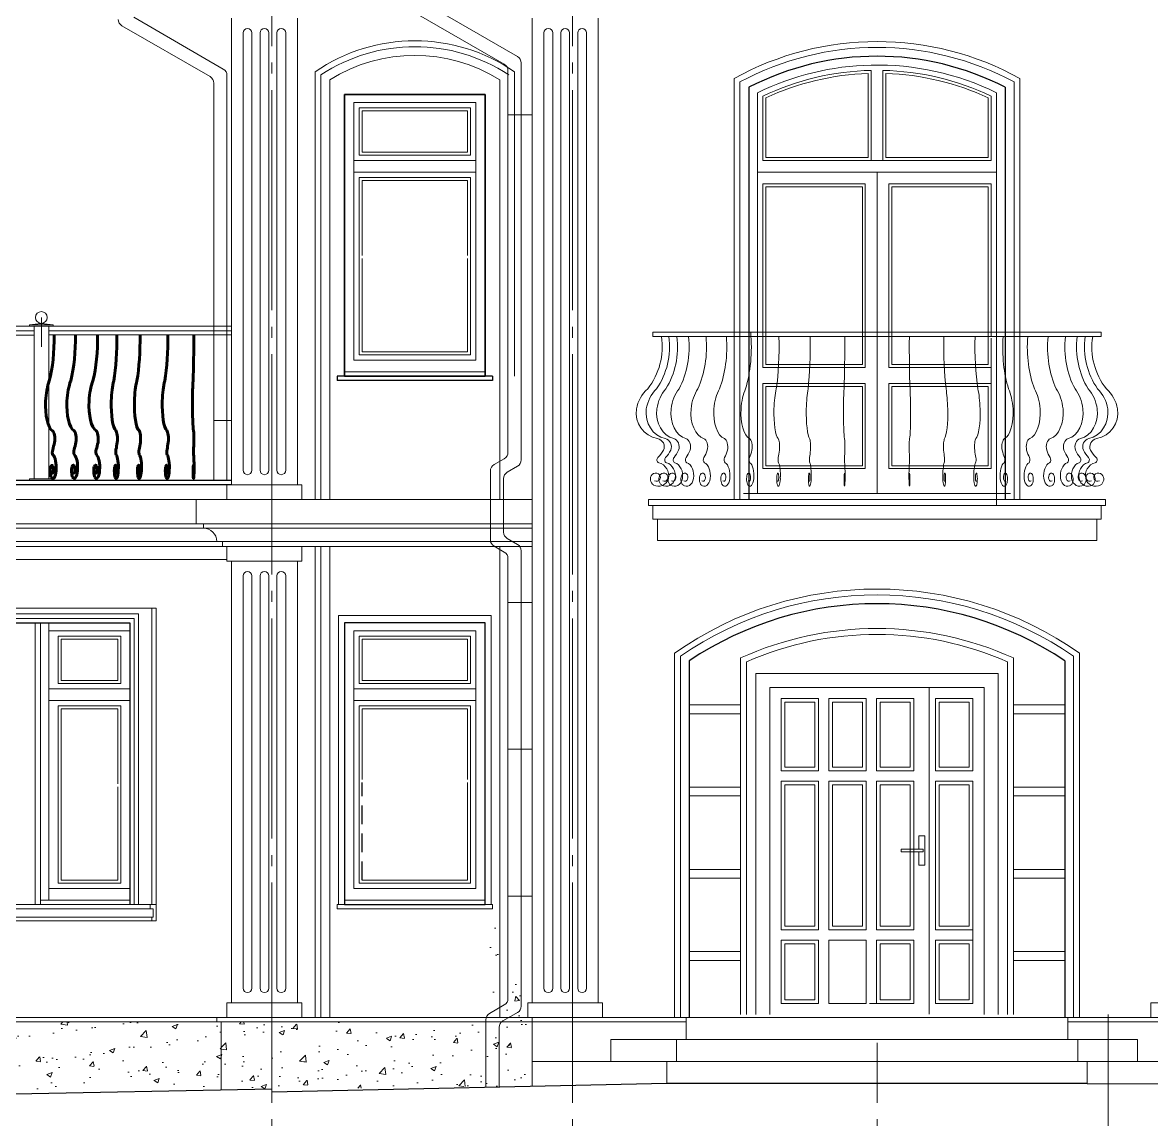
# Model space of a CAD drawing. Header units: millimetres. Extents: x -133165 to 20117, y 15722 to 63536.
# Drawn here: x -127241 to -119547, y 47571 to 55044 of the extents above; entities that cross this region are included whole.
import ezdxf

# ---------------------------------------------------------------- set-up
doc = ezdxf.new("R2010")
doc.units = ezdxf.units.MM
for name, pattern in [('GOST2.303 5', [24, 20, -1.5, 1, -1.5]), ('GOST2.303 6', [12, 8, -1.5, 1, -1.5]), ('HIDDEN', [9.525, 6.35, -3.175])]:
    doc.linetypes.add(name, pattern=pattern)
doc.layers.get('0').update_dxf_attribs({"lineweight": 15})
for name, color, linetype, lineweight in [('9', 7, 'Continuous', 30), ('axis', 7, 'GOST2.303 5', 9), ('doors', 32, 'Continuous', 15), ('friz', 173, 'Continuous', 15), ('wall', 5, 'Continuous', 60)]:
    doc.layers.add(name, color=color, linetype=linetype, lineweight=lineweight)
doc.layers.add('balustrade', color=60, linetype='Continuous')
pattern_1 = [(50, (0, 0), (364.36934, -31.8782), [38.1, -419.1]), (355, (0, 0), (-70.4857, 382.1133), [30.48, -335.28]), (100.451, (30.36, -2.66), (293.885, 350.2334), [32.38, -356.18]), (46.1842, (0, 101.6), (542.1581, -84.0847), [57.15, -628.65]), (96.6356, (45.2, 94.6), (474.8085, 494.8511), [48.57, -534.27]), (351.184, (0, 101.6), (474.8092, 494.8502), [45.72, -502.92]), (21, (50.8, 76.2), (303.22976, -204.53104), [38.1, -419.1]), (326, (50.8, 76.2), (123.6041, 368.3759), [30.48, -335.28]), (71.4514, (76.07, 59.16), (426.833, 163.8457), [32.38, -356.18]), (37.5, (0, 0), (6.17721, 169.11008), [0, -331.216, 0, -340.36, 0, -336.55]), (7.5, (0, 0), (133.63933, 200.36115), [0, -194.056, 0, -323.596, 0, -128.27]), (327.5, (-113.28, 0), (271.18119, -11.45749), [0, -127, 0, -396.24, 0, -525.78]), (317.5, (-164.08, 0), (296.25836, 50.853), [0, -165.1, 0, -263.144, 0, -373.38])]

# ---------------------------------------------------------------- blocks, each defined once
blk = doc.blocks.new('A$C5A567AD7')
at = {"layer": 'wall', "color": 251, "ltscale": 100, "const_width": 10}
blk.add_lwpolyline([(89.3, 0, -0.185604), (4.2, -271.8, 0.164154), (-62.6, -391.3, 0.401799), (62.1, -567.2, -0.487781), (98, -636.6, -0.054114), (64.8, -679.6, 0.566041), (70, -710.3, -0.405124), (126.7, -803.9, -0.498628), (38.7, -842.2, -0.46591), (30.4, -780.5, -0.316922), (68.1, -775.9, -0.956284), (45.2, -817.3)], format="xyb", dxfattribs=at)

msp = doc.modelspace()

# ---------------------------------------------------------------- hatches: boundary and pattern name
at = {"ltscale": 10}
h = msp.add_hatch(dxfattribs=at)
h.set_pattern_fill('AR-CONC', color=256, scale=2, style=0)
h.set_pattern_definition([(130, (-242834.72, 0.0006), (-364.36934, -31.8782), [38.1, -419.1]), (185, (-242834.72, 0.0006), (70.4857, 382.1133), [30.48, -335.28]), (79.549, (-242865.1, -2.66), (-293.885, 350.2334), [32.38, -356.18]), (133.8158, (-242834.72, 101.6), (-542.1581, -84.0847), [57.15, -628.65]), (83.3644, (-242879.9, 94.6), (-474.8085, 494.8511), [48.57, -534.27]), (188.816, (-242834.7, 101.6), (-474.8092, 494.8502), [45.72, -502.92]), (159, (-242885.52, 76.2), (-303.22976, -204.53104), [38.1, -419.1]), (214, (-242885.52, 76.2), (-123.6041, 368.3759), [30.48, -335.28]), (108.5486, (-242910.8, 59.16), (-426.833, 163.8457), [32.38, -356.18]), (142.5, (-242834.72, 0.0006), (-6.1772, 169.11008), [0, -331.216, 0, -340.36, 0, -336.55]), (172.5, (-242834.72, 0.0006), (-133.63932, 200.36115), [0, -194.056, 0, -323.596, 0, -128.27]), (212.5, (-242721.44, 0.0006), (-271.18119, -11.45749), [0, -127, 0, -396.24, 0, -525.78]), (222.5, (-242670.64, 0.0006), (-296.25836, 50.853), [0, -165.1, 0, -263.144, 0, -373.38])])
edge = h.paths.add_edge_path()
edge.add_line((-123767.4, 48234.8), (-124067.4, 48234.8))
edge.add_line((-124067.4, 48234.8), (-124067.4, 49164.8))
h = msp.add_hatch(dxfattribs=at)
h.set_pattern_fill('AR-CONC', color=256, scale=2, style=0)
h.set_pattern_definition(pattern_1)
h.paths.add_polyline_path([(-129767.4, 48234.8), (-125887.4, 48234.8), (-125887.4, 47770.5), (-129767.4, 47692.8)])
h = msp.add_hatch(dxfattribs=at)
h.set_pattern_fill('AR-CONC', color=256, scale=2, style=0)
h.set_pattern_definition(pattern_1)
h.paths.add_polyline_path([(-125887.4, 48234.8), (-123767.4, 48234.8), (-123766.9, 47800.9), (-125886.1, 47770.5)])

# ---------------------------------------------------------------- linework, layer by layer
for p, q in [((-123867.4, 54812.1), (-124478, 55164.7)), ((-123957.4, 54760.1), (-124558, 55106.9)), ((-125962.4, 54675.5), (-126563, 55022.3)), ((-125962.4, 54675.5), (-126563, 55022.3)), ((-125872.4, 54727.5), (-126483, 55080)), ((-125872.4, 54727.5), (-126483, 55080)), ((-125817.4, 55074.3), (-125817.4, 51894.8)), ((-125367.4, 55074.3), (-125367.4, 51894.8)), ((-123767.4, 55074.3), (-123767.4, 48364.8)), ((-123317.4, 55074.3), (-123317.4, 48364.8)), ((-125737.4, 54974.3), (-125737.4, 51993.8)), ((-125677.4, 54974.3), (-125677.4, 51993.8)), ((-125622.4, 54974.3), (-125622.4, 51993.8)), ((-125562.4, 54974.3), (-125562.4, 51993.8)), ((-125507.4, 54974.3), (-125507.4, 51993.8)), ((-125447.4, 54974.3), (-125447.4, 51993.8)), ((-123687.4, 54974.3), (-123687.4, 48464.8)), ((-123627.4, 54974.3), (-123627.4, 48464.8)), ((-123572.4, 54974.3), (-123572.4, 48464.8)), ((-123512.4, 54974.3), (-123512.4, 48464.8)), ((-123457.4, 54974.3), (-123457.4, 48464.8)), ((-123397.4, 54974.3), (-123397.4, 48464.8)), ((-123932.4, 52116.1), (-123932.4, 54716.8)), ((-123842.4, 52064.2), (-123842.4, 54768.8)), ((-125937.4, 51924.5), (-125937.4, 54632.2)), ((-125847.4, 51924.5), (-125847.4, 54684.2)), ((-123932.4, 54416.5), (-123767.4, 54416.5)), ((-127112.4, 52834.8), (-127112.4, 53034.8)), ((-121417.4, 52534.8), (-121417.4, 53034.8)), ((-125817.4, 52974.8), (-129452.4, 52974.8)), ((-127162.4, 52944.8), (-128304.4, 52944.8)), ((-127115.4, 52994.8), (-127192.4, 52984.8)), ((-127032.4, 52984.8), (-127192.4, 52984.8)), ((-127192.4, 52974.8), (-127192.4, 52984.8)), ((-127032.4, 52974.8), (-127192.4, 52974.8)), ((-127162.4, 52974.8), (-127162.4, 51934.5)), ((-127032.4, 52984.8), (-127112.4, 52994.8)), ((-127062.4, 52974.8), (-127062.4, 51934.5)), ((-125817.4, 52974.8), (-127062.4, 52974.8)), ((-125817.4, 52944.8), (-127062.4, 52944.8)), ((-127032.4, 52974.8), (-127032.4, 52984.8)), ((-122944.5, 52934.4), (-119890.4, 52934.4)), ((-122944.5, 52934.4), (-122944.5, 52904.4)), ((-122944.5, 52934.4), (-122944.5, 52934.4)), ((-119890.4, 52934.4), (-119890.4, 52904.4)), ((-119890.4, 52934.4), (-119890.4, 52934.4)), ((-127162.4, 52914.8), (-128304.4, 52914.8)), ((-125817.4, 52916.2), (-127062.4, 52916.2)), ((-122944.5, 52904.4), (-119890.4, 52904.4)), ((-122944.5, 52904.4), (-119890.4, 52904.4)), ((-125937.4, 52331.8), (-125817.4, 52331.8)), ((-123957.4, 52072.8), (-124027.4, 52032.4)), ((-123867.4, 52020.9), (-123937.4, 51980.4)), ((-124052.4, 51989.1), (-124052.4, 51520.4)), ((-123962.4, 51937.1), (-123962.4, 51572.4)), ((-125847.4, 51894.8), (-125847.4, 51794.8)), ((-125847.4, 51894.8), (-125337.4, 51894.8)), ((-125337.4, 51894.8), (-125337.4, 51794.8)), ((-126057.4, 51794.8), (-129937.4, 51794.8)), ((-123767.4, 51794.8), (-126057.4, 51794.8)), ((-126057.4, 51794.8), (-126057.4, 51628.8)), ((-119860.3, 51794.5), (-122974.4, 51794.5)), ((-122974.4, 51754.8), (-122974.4, 51794.5)), ((-119860.3, 51794.5), (-119860.3, 51754.8)), ((-119860.3, 51754.8), (-122974.4, 51754.8)), ((-119860.3, 51754.8), (-122944.4, 51754.8)), ((-122944.4, 51661.8), (-122944.4, 51754.8)), ((-119890.3, 51754.8), (-119890.3, 51661.8)), ((-125987.4, 51628.8), (-129887.4, 51628.8)), ((-126057.4, 51628.8), (-126007.4, 51628.8)), ((-126007.4, 51628.8), (-126007.4, 51598.8)), ((-123767.4, 51628.8), (-125987.4, 51628.8)), ((-119890.3, 51661.8), (-122944.4, 51661.8)), ((-122914.4, 51661.8), (-122914.4, 51514.8)), ((-119920.3, 51661.8), (-119920.3, 51514.8)), ((-123767.4, 51598.8), (-129887.4, 51598.8)), ((-126007.4, 51598.8), (-126007.4, 51598.8)), ((-123767.4, 51508.8), (-129797.5, 51508.8)), ((-125877.4, 51474.8), (-129757.4, 51474.8)), ((-125917.4, 51508.8), (-125877.4, 51508.8)), ((-125877.4, 51508.8), (-125877.4, 51474.8)), ((-123767.4, 51474.8), (-125877.4, 51474.8)), ((-125857.4, 51474.8), (-125837.4, 51474.8)), ((-123957.4, 51436.7), (-124027.4, 51477.1)), ((-123867.4, 51488.7), (-123937.4, 51529.1)), ((-119920.3, 51514.8), (-122914.4, 51514.8)), ((-119920.3, 51514.8), (-122914.4, 51514.8)), ((-123932.4, 51393.4), (-123932.4, 48394.7)), ((-123842.4, 51445.4), (-123842.4, 48342.7)), ((-125847.4, 51384.8), (-129028.7, 51384.8)), ((-125817.4, 51374.8), (-125817.4, 48364.8)), ((-125367.4, 51374.8), (-125367.4, 48364.8)), ((-125737.4, 51274.8), (-125737.4, 48464.8)), ((-125677.4, 51274.8), (-125677.4, 48464.8)), ((-125622.4, 51274.8), (-125622.4, 48464.8)), ((-125562.4, 51274.8), (-125562.4, 48464.8)), ((-125507.4, 51274.8), (-125507.4, 48464.8)), ((-125447.4, 51274.8), (-125447.4, 48464.8)), ((-123932.4, 51093.1), (-123767.4, 51093.1)), ((-127155.4, 50954.8), (-127155.4, 49034.8)), ((-127118.7, 50954.8), (-127118.7, 49034.8)), ((-121062.1, 48287.2), (-121062.1, 50514.8)), ((-122697.4, 50394.8), (-122347.4, 50394.8)), ((-121816.4, 50437.8), (-121816.4, 49945.8)), ((-121746.4, 50437.8), (-121746.4, 49945.8)), ((-121492.4, 50437.8), (-121492.4, 49945.8)), ((-121421.1, 50437.8), (-121421.1, 49945.8)), ((-121167.1, 50437.8), (-121167.1, 49945.8)), ((-121018.4, 50437.8), (-121018.4, 49945.8)), ((-120487.4, 50394.8), (-120137.4, 50394.8)), ((-122697.4, 50334.8), (-122347.4, 50334.8)), ((-120487.4, 50334.8), (-120137.4, 50334.8)), ((-123932.4, 50093.1), (-123767.4, 50093.1)), ((-122070.4, 49945.8), (-121816.4, 49945.8)), ((-121746.4, 49945.8), (-121492.4, 49945.8)), ((-121421.1, 49945.8), (-121167.1, 49945.8)), ((-121018.4, 49945.8), (-120764.4, 49945.8)), ((-122070.4, 49875.8), (-121816.4, 49875.8)), ((-121816.4, 49875.8), (-121816.4, 49403.8)), ((-121746.4, 49875.8), (-121492.4, 49875.8)), ((-121746.4, 49875.8), (-121746.4, 49403.8)), ((-121492.4, 49875.8), (-121492.4, 49403.8)), ((-121018.4, 49875.8), (-120764.4, 49875.8)), ((-121018.4, 49875.8), (-121018.4, 49403.8)), ((-122697.4, 49834.8), (-122347.4, 49834.8)), ((-122697.4, 49774.8), (-122347.4, 49774.8)), ((-120487.4, 49834.8), (-120137.4, 49834.8)), ((-120487.4, 49774.8), (-120137.4, 49774.8)), ((-121816.4, 49333.8), (-121816.4, 48861.8)), ((-121746.4, 49333.8), (-121746.4, 48861.8)), ((-121492.4, 49333.8), (-121492.4, 48861.8)), ((-121421.1, 49333.8), (-121421.1, 48861.8)), ((-121167.1, 49333.8), (-121167.1, 48861.8)), ((-121018.4, 49333.8), (-121018.4, 48861.8)), ((-122697.4, 49274.8), (-122347.4, 49274.8)), ((-120487.4, 49274.8), (-120137.4, 49274.8)), ((-122697.4, 49214.8), (-122347.4, 49214.8)), ((-120487.4, 49214.8), (-120137.4, 49214.8)), ((-123932.4, 49093.1), (-123767.4, 49093.1)), ((-129081.4, 49034.8), (-126330.4, 49034.8)), ((-129081.4, 49034.8), (-126330.4, 49034.8)), ((-126370.4, 49034.8), (-126370.4, 49004.8)), ((-126330.4, 49034.8), (-126330.4, 48924.8)), ((-124037.4, 49034.8), (-125097.2, 49034.8)), ((-125097.2, 49034.8), (-125097.2, 49004.9)), ((-129081.4, 49004.8), (-126350.4, 49004.8)), ((-129071.4, 48949.8), (-126350.4, 48949.8)), ((-126360.4, 48949.8), (-126360.4, 48924.8)), ((-126350.4, 49004.8), (-126350.4, 48949.8)), ((-124037.4, 49004.9), (-125097.2, 49004.9)), ((-124097.4, 49004.9), (-125087.4, 49004.9)), ((-129071.4, 48924.8), (-126330.4, 48924.8)), ((-122070.4, 48861.8), (-121816.4, 48861.8)), ((-121746.4, 48861.8), (-121492.4, 48861.8)), ((-121421.1, 48861.8), (-121167.1, 48861.8)), ((-121018.4, 48861.8), (-120764.4, 48861.8)), ((-122070.4, 48791.8), (-121816.4, 48791.8)), ((-121816.4, 48791.8), (-121816.4, 48359.8)), ((-121746.4, 48791.8), (-121492.4, 48791.8)), ((-121746.4, 48791.8), (-121746.4, 48359.8)), ((-121492.4, 48791.8), (-121492.4, 48359.8)), ((-121421.1, 48791.8), (-121421.1, 48359.8)), ((-121421.1, 48791.8), (-121167.1, 48791.8)), ((-121167.1, 48791.8), (-121167.1, 48359.8)), ((-121018.4, 48791.8), (-120764.4, 48791.8)), ((-121018.4, 48791.8), (-121018.4, 48359.8)), ((-122697.4, 48714.8), (-122347.4, 48714.8)), ((-120487.4, 48714.8), (-120137.4, 48714.8)), ((-122697.4, 48654.8), (-122347.4, 48654.8)), ((-120487.4, 48654.8), (-120137.4, 48654.8)), ((-123957.4, 48351.8), (-124057.4, 48293.8)), ((-123797.4, 48364.8), (-123797.4, 48264.8)), ((-123287.4, 48364.8), (-123287.4, 48264.8)), ((-122717.4, 48264.8), (-132827.4, 48264.8)), ((-125917.4, 48234.8), (-125917.4, 48264.8)), ((-124082.4, 48250.5), (-124082.4, 47788.5)), ((-123863.6, 48301.8), (-123967.4, 48241.9)), ((-123287.4, 48264.8), (-123797.4, 48264.8)), ((-123767.4, 48264.8), (-123767.4, 47795.2)), ((-120117.4, 48264.8), (-122717.4, 48264.8)), ((-122717.4, 48114.8), (-122717.4, 48264.8)), ((-120117.4, 48114.8), (-120117.4, 48264.8)), ((-120117.4, 48264.8), (-116917.4, 48264.8)), ((-122717.4, 48234.8), (-129797.4, 48234.8)), ((-125887.4, 48234.8), (-125887.4, 47770.5)), ((-123992.4, 48198.6), (-123992.4, 47790.4)), ((-120117.4, 48234.8), (-116917.4, 48234.8)), ((-119642.4, 48114.8), (-123232.4, 48114.8)), ((-119642.4, 48114.8), (-123232.4, 48114.8)), ((-123232.4, 48114.8), (-123232.4, 47964.8)), ((-122784.8, 48114.8), (-122784.8, 47964.8)), ((-120049.9, 48114.8), (-120049.9, 47964.8)), ((-119642.4, 48114.8), (-119642.4, 47964.8)), ((-119031.7, 47964.8), (-123767.4, 47964.8)), ((-120249.1, 47964.8), (-123767.4, 47964.8)), ((-122849.1, 47964.8), (-122849.1, 47814.8)), ((-119985.6, 47964.8), (-119985.6, 47814.8))]:
    msp.add_line(p, q, dxfattribs=at)
for points in [[(-127032.4, 52984.8), (-127192.4, 52984.8), (-127192.4, 52974.8), (-127032.4, 52974.8)], [(-127032.4, 51934.5), (-127192.4, 51934.5), (-127192.4, 51924.5), (-127032.4, 51924.5)], [(-125847.4, 51474.8), (-125337.4, 51474.8), (-125337.4, 51374.8), (-125847.4, 51374.8)], [(-125087.4, 51004.8), (-124047.4, 51004.8), (-124047.4, 49034.8), (-125087.4, 49034.8)], [(-122070.4, 50437.8), (-121816.4, 50437.8), (-121816.4, 49945.8), (-122070.4, 49945.8)], [(-122045.4, 50412.8), (-121841.4, 50412.8), (-121841.4, 49970.8), (-122045.4, 49970.8)], [(-121721.4, 50412.8), (-121517.4, 50412.8), (-121517.4, 49970.8), (-121721.4, 49970.8)], [(-121396.1, 50412.8), (-121192.1, 50412.8), (-121192.1, 49970.8), (-121396.1, 49970.8)], [(-120993.4, 50412.8), (-120789.4, 50412.8), (-120789.4, 49970.8), (-120993.4, 49970.8)], [(-122070.4, 49875.8), (-121816.4, 49875.8), (-121816.4, 48861.8), (-122070.4, 48861.8)], [(-121746.4, 49875.8), (-121492.4, 49875.8), (-121492.4, 48861.8), (-121746.4, 48861.8)], [(-121421.1, 49875.8), (-121167.1, 49875.8), (-121167.1, 48861.8), (-121421.1, 48861.8)], [(-121018.4, 49875.8), (-120764.4, 49875.8), (-120764.4, 48861.8), (-121018.4, 48861.8)], [(-122045.4, 49850.8), (-121841.4, 49850.8), (-121841.4, 48886.8), (-122045.4, 48886.8)], [(-121721.4, 49850.8), (-121517.4, 49850.8), (-121517.4, 48886.8), (-121721.4, 48886.8)], [(-121396.1, 49850.8), (-121192.1, 49850.8), (-121192.1, 48886.8), (-121396.1, 48886.8)], [(-120993.4, 49850.8), (-120789.4, 49850.8), (-120789.4, 48886.8), (-120993.4, 48886.8)], [(-121252.1, 49413.4), (-121102.1, 49413.4), (-121102.1, 49393.4), (-121252.1, 49393.4)], [(-122045.4, 48766.8), (-121841.4, 48766.8), (-121841.4, 48384.8), (-122045.4, 48384.8)], [(-121396.1, 48766.8), (-121192.1, 48766.8), (-121192.1, 48384.8), (-121396.1, 48384.8)], [(-120993.4, 48766.8), (-120789.4, 48766.8), (-120789.4, 48384.8), (-120993.4, 48384.8)], [(-125847.4, 48364.8), (-125337.4, 48364.8), (-125337.4, 48264.8), (-125847.4, 48264.8)], [(-123797.4, 48364.8), (-123287.4, 48364.8), (-123287.4, 48264.8), (-123797.4, 48264.8)], [(-119551.7, 48364.8), (-119031.7, 48364.8), (-119031.7, 48264.8), (-119551.7, 48264.8)]]:
    msp.add_lwpolyline(points, close=True, dxfattribs=at)
for points in [[(-122347.4, 50714.8), (-122347.4, 48284.8)], [(-120487.4, 48284.8), (-120487.4, 50714.8)], [(-122307.4, 50688.8), (-122307.4, 48284.8)], [(-120527.4, 48284.8), (-120527.4, 50688.8)], [(-120592.4, 48284.8), (-120592.4, 50609.8), (-122242.4, 50609.8), (-122242.4, 48284.8)], [(-120687.4, 48284.8), (-120687.4, 50514.8), (-122147.4, 50514.8), (-122147.4, 48284.8)], [(-121816.4, 50437.8), (-122070.4, 50437.8), (-122070.4, 49945.8)], [(-121492.4, 50437.8), (-121746.4, 50437.8)], [(-121167.1, 50437.8), (-121421.1, 50437.8)], [(-120764.4, 50437.8), (-121018.4, 50437.8)], [(-120764.4, 49945.8), (-120764.4, 50437.8)], [(-122070.4, 49875.8), (-122070.4, 49403.8)], [(-120764.4, 49403.8), (-120764.4, 49875.8)], [(-121132.1, 49393.4), (-121132.1, 49303.4), (-121092.1, 49303.4), (-121092.1, 49503.4), (-121132.1, 49503.4), (-121132.1, 49413.4)], [(-122070.4, 49333.8), (-122070.4, 48861.8)], [(-121018.4, 48359.8), (-120764.4, 48359.8), (-120764.4, 49333.8)], [(-124037.4, 49004.9), (-124037.4, 49034.8)], [(-122070.4, 48791.8), (-122070.4, 48359.8), (-121816.4, 48359.8)], [(-121746.4, 48359.8), (-121492.4, 48359.8)], [(-121468.3, 48359.8), (-121409.9, 48359.8)], [(-121421.1, 48359.8), (-121167.1, 48359.8)]]:
    msp.add_lwpolyline(points, dxfattribs=at)
msp.add_circle((-127112.4, 53034.8), 40, dxfattribs=at)
for centre, radius, start, end in [((-126538, 55065.6), 50, 180, 240), ((-125707.4, 54974.3), 30, 0, 180), ((-125592.4, 54974.3), 30, 0, 180), ((-125477.4, 54974.3), 30, 0, 180), ((-123657.4, 54974.3), 30, 0, 180), ((-123542.4, 54974.3), 30, 0, 180), ((-123427.4, 54974.3), 30, 0, 180), ((-123892.4, 54768.8), 50, 0, 60), ((-125897.4, 54684.2), 50, 0, 60), ((-123982.4, 54716.8), 50, 0, 60), ((-125987.4, 54632.2), 50, 0, 60), ((-123337.8, 52833), 456.3, 321.57679, 8.99627), ((-119497, 52833), 456.3, 171.00373, 218.42321), ((-122815, 52366.9), 246.3, 132.15154, 169.44032), ((-120019.7, 52366.9), 246.3, 10.55968, 47.84846), ((-122879.9, 52385.6), 179.2, 171.54089, 259.10174), ((-119954.9, 52385.6), 179.2, 280.89826, 8.45911), ((-122924.3, 52153.7), 57, 335.34775, 79.35669), ((-119910.5, 52153.7), 57, 100.64331, 204.65225), ((-123982.4, 52116.1), 50, 300, 0), ((-123119.1, 52280.9), 289.2, 316.12797, 328.51791), ((-119715.6, 52280.9), 289.2, 211.48209, 223.87203), ((-124002.4, 51989.1), 50, 120, 180), ((-123892.4, 52064.2), 50, 300, 0), ((-122897, 52064.6), 20.9, 130.65955, 248.70608), ((-122927.5, 51957.7), 90.4, 347.07952, 75.29572), ((-119907.2, 51957.7), 90.4, 104.70428, 192.92048), ((-119937.7, 52064.6), 20.9, 291.29392, 49.34045), ((-125707.4, 51993.8), 30, 180, 0), ((-125592.4, 51993.8), 30, 180, 0), ((-125477.4, 51993.8), 30, 180, 0), ((-123912.4, 51937.1), 50, 120, 180), ((-122915.6, 51932.9), 46.7, 137.69719, 237.62224), ((-122924.7, 51936.2), 37.9, 61.81355, 132.15183), ((-122906.6, 51953.6), 69.1, 240.52291, 346.53142), ((-122921, 51946.4), 27.2, 243.66896, 58.54839), ((-119928.1, 51953.6), 69.1, 193.46858, 299.47709), ((-119913.7, 51946.4), 27.2, 121.45161, 296.33104), ((-119910, 51936.2), 37.9, 47.84817, 118.18645), ((-119919.1, 51932.9), 46.7, 302.37776, 42.30281), ((-126007.4, 51508.8), 90, 0, 90), ((-123912.4, 51572.4), 50, 180, 240), ((-124002.4, 51520.4), 50, 180, 240), ((-123892.4, 51445.4), 50, 0, 60), ((-123982.4, 51393.4), 50, 0, 60), ((-125707.4, 51274.8), 30, 0, 180), ((-125592.4, 51274.8), 30, 0, 180), ((-125477.4, 51274.8), 30, 0, 180), ((-121417.4, 48662.6), 2253.1, 65.62121, 114.37879), ((-121417.4, 48662.6), 2213.1, 66.28713, 113.71287), ((-125707.4, 48464.8), 30, 180, 0), ((-125592.4, 48464.8), 30, 180, 0), ((-125477.4, 48464.8), 30, 180, 0), ((-123982.4, 48394.7), 50, 300, 360), ((-123657.4, 48464.8), 30, 180, 0), ((-123542.4, 48464.8), 30, 180, 0), ((-123427.4, 48464.8), 30, 180, 0), ((-123892.4, 48342.7), 50, 300, 360), ((-124032.4, 48250.5), 50, 120, 180), ((-123942.4, 48198.6), 50, 120, 180)]:
    msp.add_arc(centre, radius, start, end, dxfattribs=at)
for centre, major_axis, ratio, start_param, end_param in [((-122456.5, 52833, -3.5), (0, 456.3), 0.4, 4.041777, 4.936372), ((-123242.3, 52833, -3.5), (0, 456.3), 0.9, 4.041777, 4.869403), ((-123142.4, 52833, -3.5), (0, 456.3), 0.8, 4.041777, 4.869403), ((-123017.1, 52833, -3.5), (0, 456.3), 0.7, 4.041777, 4.869403), ((-122853.3, 52833, -3.5), (0, 456.3), 0.6, 4.041777, 4.869403), ((-122669.7, 52833, -3.5), (0, 456.3), 0.5, 4.041777, 4.869403), ((-122176, 52833, -3.5), (0, 456.3), 0.2, 4.041777, 4.869403), ((-121942, 52833, -3.5), (0, 456.3), 0.1524, 4.041777, 4.869403), ((-121660.5, 52833, -3.5), (0, 456.3), 0.0508, 4.041777, 4.869403), ((-122771.8, 52366.9, -3.5), (0, 246.3), 0.9, 0.735683, 1.386495), ((-122724.2, 52366.9, -3.5), (0, 246.3), 0.8, 0.735683, 1.386495), ((-122651.1, 52366.9, -3.5), (0, 246.3), 0.7, 0.735683, 1.386495), ((-122539.7, 52366.9, -3.5), (0, 246.3), 0.6, 0.735683, 1.386495), ((-122408.3, 52366.9, -3.5), (0, 246.3), 0.5, 0.735683, 1.386495), ((-122247.4, 52366.9, -3.5), (0, 246.3), 0.4, 0.735683, 1.386495), ((-122071.5, 52366.9, -3.5), (0, 246.3), 0.2, 0.735683, 1.386495), ((-121862.4, 52366.9, -3.5), (0, 246.3), 0.1524, 0.735683, 1.386495), ((-121633.9, 52366.9, -3.5), (0, 246.3), 0.0508, 0.735683, 1.386495), ((-122830.2, 52385.6, -3.5), (0, 179.2), 0.9, 1.423157, 2.951382), ((-122776.1, 52385.6, -3.5), (0, 179.2), 0.8, 1.423157, 2.951382), ((-122696.5, 52385.6, -3.5), (0, 179.2), 0.7, 1.423157, 2.951382), ((-122578.6, 52385.6, -3.5), (0, 179.2), 0.6, 1.423157, 2.951382), ((-122440.8, 52385.6, -3.5), (0, 179.2), 0.5, 1.423157, 2.951382), ((-122273.3, 52385.6, -3.5), (0, 179.2), 0.4, 1.423157, 2.951382), ((-122084.5, 52385.6, -3.5), (0, 179.2), 0.2, 1.423157, 2.951382), ((-121872.2, 52385.6, -3.5), (0, 179.2), 0.1524, 1.423157, 2.951382), ((-121637.2, 52385.6, -3.5), (0, 179.2), 0.0508, 1.423157, 2.951382), ((-122870.2, 52153.7, -3.5), (0, 57), 0.9, 4.282126, 6.097425), ((-122811.6, 52153.7, -3.5), (0, 57), 0.8, 4.282126, 6.097425), ((-122727.6, 52153.7, -3.5), (0, 57), 0.7, 4.282126, 6.097425), ((-122605.2, 52153.7, -3.5), (0, 57), 0.6, 4.282126, 6.097425), ((-122463, 52153.7, -3.5), (0, 57), 0.5, 4.282126, 6.097425), ((-122291.1, 52153.7, -3.5), (0, 57), 0.4, 4.282126, 6.097425), ((-122093.3, 52153.7, -3.5), (0, 57), 0.2, 4.282126, 6.097425), ((-121879, 52153.7, -3.5), (0, 57), 0.1524, 4.282126, 6.097425), ((-121639.5, 52153.7, -3.5), (0, 57), 0.0508, 4.282126, 6.097425), ((-123045.6, 52280.9, -3.5), (0, 289.2), 0.9, 3.946678, 4.162923), ((-122967.5, 52280.9, -3.5), (0, 289.2), 0.8, 3.946678, 4.162923), ((-122864, 52280.9, -3.5), (0, 289.2), 0.7, 3.946678, 4.162923), ((-122722.1, 52280.9, -3.5), (0, 289.2), 0.6, 3.946678, 4.162923), ((-122560.4, 52280.9, -3.5), (0, 289.2), 0.5, 3.946678, 4.162923), ((-122369, 52280.9, -3.5), (0, 289.2), 0.4, 3.946678, 4.162923), ((-122132.3, 52280.9, -3.5), (0, 289.2), 0.2, 3.946678, 4.162923), ((-121908.7, 52280.9, -3.5), (0, 289.2), 0.1524, 3.946678, 4.162923), ((-121649.4, 52280.9, -3.5), (0, 289.2), 0.0508, 3.946678, 4.162923), ((-122845.6, 52064.6, -3.5), (0, 20.9), 0.9, 0.709643, 2.769944), ((-122873.1, 51957.7, -3.5), (0, 90.4), 0.9, 4.486884, 6.026547), ((-122789.8, 52064.6, -3.5), (0, 20.9), 0.8, 0.709643, 2.769944), ((-122814.3, 51957.7, -3.5), (0, 90.4), 0.8, 4.486884, 6.026547), ((-122708.5, 52064.6, -3.5), (0, 20.9), 0.7, 0.709643, 2.769944), ((-122729.9, 51957.7, -3.5), (0, 90.4), 0.7, 4.486884, 6.026547), ((-122588.8, 52064.6, -3.5), (0, 20.9), 0.6, 0.709643, 2.769944), ((-122607.2, 51957.7, -3.5), (0, 90.4), 0.6, 4.486884, 6.026547), ((-122449.3, 52064.6, -3.5), (0, 20.9), 0.5, 0.709643, 2.769944), ((-122464.6, 51957.7, -3.5), (0, 90.4), 0.5, 4.486884, 6.026547), ((-122280.2, 52064.6, -3.5), (0, 20.9), 0.4, 0.709643, 2.769944), ((-122292.4, 51957.7, -3.5), (0, 90.4), 0.4, 4.486884, 6.026547), ((-122087.9, 52064.6, -3.5), (0, 20.9), 0.2, 0.709643, 2.769944), ((-122094, 51957.7, -3.5), (0, 90.4), 0.2, 4.486884, 6.026547), ((-121874.8, 52064.6, -3.5), (0, 20.9), 0.1524, 0.709643, 2.769944), ((-121879.5, 51957.7, -3.5), (0, 90.4), 0.1524, 4.486884, 6.026547), ((-121638.1, 52064.6, -3.5), (0, 20.9), 0.0508, 0.709643, 2.769944), ((-121639.6, 51957.7, -3.5), (0, 90.4), 0.0508, 4.486884, 6.026547), ((-122862.4, 51932.9, -3.5), (0, 46.7), 0.9, 0.832473, 2.576494), ((-122870.6, 51936.2, -3.5), (0, 37.9), 0.9, -0.491946, 0.735688), ((-122854.3, 51953.6, -3.5), (0, 69.1), 0.9, 2.62712, 4.477318), ((-122867.3, 51946.4, -3.5), (0, 27.2), 0.9, 2.682029, 5.734251), ((-122804.7, 51932.9, -3.5), (0, 46.7), 0.8, 0.832473, 2.576494), ((-122812, 51936.2, -3.5), (0, 37.9), 0.8, -0.491946, 0.735688), ((-122797.5, 51953.6, -3.5), (0, 69.1), 0.8, 2.62712, 4.477318), ((-122809.1, 51946.4, -3.5), (0, 27.2), 0.8, 2.682029, 5.734251), ((-122721.5, 51932.9, -3.5), (0, 46.7), 0.7, 0.832473, 2.576494), ((-122727.9, 51936.2, -3.5), (0, 37.9), 0.7, -0.491946, 0.735688), ((-122715.3, 51953.6, -3.5), (0, 69.1), 0.7, 2.62712, 4.477318), ((-122725.4, 51946.4, -3.5), (0, 27.2), 0.7, 2.682029, 5.734251), ((-122600, 51932.9, -3.5), (0, 46.7), 0.6, 0.832473, 2.576494), ((-122605.5, 51936.2, -3.5), (0, 37.9), 0.6, -0.491946, 0.735688), ((-122594.6, 51953.6, -3.5), (0, 69.1), 0.6, 2.62712, 4.477318), ((-122603.3, 51946.4, -3.5), (0, 27.2), 0.6, 2.682029, 5.734251), ((-122458.6, 51932.9, -3.5), (0, 46.7), 0.5, 0.832473, 2.576494), ((-122463.2, 51936.2, -3.5), (0, 37.9), 0.5, -0.491946, 0.735688), ((-122454.1, 51953.6, -3.5), (0, 69.1), 0.5, 2.62712, 4.477318), ((-122461.3, 51946.4, -3.5), (0, 27.2), 0.5, 2.682029, 5.734251), ((-122287.6, 51932.9, -3.5), (0, 46.7), 0.4, 0.832473, 2.576494), ((-122291.3, 51936.2, -3.5), (0, 37.9), 0.4, -0.491946, 0.735688), ((-122284, 51953.6, -3.5), (0, 69.1), 0.4, 2.62712, 4.477318), ((-122289.8, 51946.4, -3.5), (0, 27.2), 0.4, 2.682029, 5.734251), ((-122091.6, 51932.9, -3.5), (0, 46.7), 0.2, 0.832473, 2.576494), ((-122093.4, 51936.2, -3.5), (0, 37.9), 0.2, -0.491946, 0.735688), ((-122089.8, 51953.6, -3.5), (0, 69.1), 0.2, 2.62712, 4.477318), ((-122092.7, 51946.4, -3.5), (0, 27.2), 0.2, 2.682029, 5.734251), ((-121877.7, 51932.9, -3.5), (0, 46.7), 0.1524, 0.832473, 2.576494), ((-121879.1, 51936.2, -3.5), (0, 37.9), 0.1524, -0.491946, 0.735688), ((-121876.3, 51953.6, -3.5), (0, 69.1), 0.1524, 2.62712, 4.477318), ((-121878.5, 51946.4, -3.5), (0, 27.2), 0.1524, 2.682029, 5.734251), ((-121639, 51932.9, -3.5), (0, 46.7), 0.0508, 0.832473, 2.576494), ((-121639.5, 51936.2, -3.5), (0, 37.9), 0.0508, -0.491946, 0.735688), ((-121638.6, 51953.6, -3.5), (0, 69.1), 0.0508, 2.62712, 4.477318), ((-121639.3, 51946.4, -3.5), (0, 27.2), 0.0508, 2.682029, 5.734251)]:
    msp.add_ellipse(centre, major_axis=major_axis, ratio=ratio, start_param=start_param, end_param=end_param, dxfattribs=at)
at = {"ltscale": 10, "extrusion": (0, 0, -1)}
for centre, major_axis, ratio, start_param, end_param in [((-121174.3, 52833, -3.5), (0, 456.3), 0.0508, 4.041777, 4.869403), ((-120892.7, 52833, -3.5), (0, 456.3), 0.1524, 4.041777, 4.869403), ((-120658.7, 52833, -3.5), (0, 456.3), 0.2, 4.041777, 4.869403), ((-120378.2, 52833, -3.5), (0, 456.3), 0.4, 4.041777, 4.869403), ((-120165, 52833, -3.5), (0, 456.3), 0.5, 4.041777, 4.869403), ((-119981.4, 52833, -3.5), (0, 456.3), 0.6, 4.041777, 4.869403), ((-119817.6, 52833, -3.5), (0, 456.3), 0.7, 4.041777, 4.869403), ((-119692.3, 52833, -3.5), (0, 456.3), 0.8, 4.041777, 4.869403), ((-119592.4, 52833, -3.5), (0, 456.3), 0.9, 4.041777, 4.869403), ((-121200.8, 52366.9, -3.5), (0, 246.3), 0.0508, 0.735683, 1.386495), ((-120972.4, 52366.9, -3.5), (0, 246.3), 0.1524, 0.735683, 1.386495), ((-120763.2, 52366.9, -3.5), (0, 246.3), 0.2, 0.735683, 1.386495), ((-120587.3, 52366.9, -3.5), (0, 246.3), 0.4, 0.735683, 1.386495), ((-120426.4, 52366.9, -3.5), (0, 246.3), 0.5, 0.735683, 1.386495), ((-120295.1, 52366.9, -3.5), (0, 246.3), 0.6, 0.735683, 1.386495), ((-120183.6, 52366.9, -3.5), (0, 246.3), 0.7, 0.735683, 1.386495), ((-120110.5, 52366.9, -3.5), (0, 246.3), 0.8, 0.735683, 1.386495), ((-120062.9, 52366.9, -3.5), (0, 246.3), 0.9, 0.735683, 1.386495), ((-121197.5, 52385.6, -3.5), (0, 179.2), 0.0508, 1.423157, 2.951382), ((-120962.5, 52385.6, -3.5), (0, 179.2), 0.1524, 1.423157, 2.951382), ((-120750.3, 52385.6, -3.5), (0, 179.2), 0.2, 1.423157, 2.951382), ((-120561.4, 52385.6, -3.5), (0, 179.2), 0.4, 1.423157, 2.951382), ((-120394, 52385.6, -3.5), (0, 179.2), 0.5, 1.423157, 2.951382), ((-120256.1, 52385.6, -3.5), (0, 179.2), 0.6, 1.423157, 2.951382), ((-120138.2, 52385.6, -3.5), (0, 179.2), 0.7, 1.423157, 2.951382), ((-120058.6, 52385.6, -3.5), (0, 179.2), 0.8, 1.423157, 2.951382), ((-120004.5, 52385.6, -3.5), (0, 179.2), 0.9, 1.423157, 2.951382), ((-121195.3, 52153.7, -3.5), (0, 57), 0.0508, 4.282126, 6.097425), ((-120955.7, 52153.7, -3.5), (0, 57), 0.1524, 4.282126, 6.097425), ((-120741.4, 52153.7, -3.5), (0, 57), 0.2, 4.282126, 6.097425), ((-120543.6, 52153.7, -3.5), (0, 57), 0.4, 4.282126, 6.097425), ((-120371.8, 52153.7, -3.5), (0, 57), 0.5, 4.282126, 6.097425), ((-120229.5, 52153.7, -3.5), (0, 57), 0.6, 4.282126, 6.097425), ((-120107.1, 52153.7, -3.5), (0, 57), 0.7, 4.282126, 6.097425), ((-120023.1, 52153.7, -3.5), (0, 57), 0.8, 4.282126, 6.097425), ((-119964.5, 52153.7, -3.5), (0, 57), 0.9, 4.282126, 6.097425), ((-121185.4, 52280.9, -3.5), (0, 289.2), 0.0508, 3.946678, 4.162923), ((-120926, 52280.9, -3.5), (0, 289.2), 0.1524, 3.946678, 4.162923), ((-120702.4, 52280.9, -3.5), (0, 289.2), 0.2, 3.946678, 4.162923), ((-120465.7, 52280.9, -3.5), (0, 289.2), 0.4, 3.946678, 4.162923), ((-120274.3, 52280.9, -3.5), (0, 289.2), 0.5, 3.946678, 4.162923), ((-120112.6, 52280.9, -3.5), (0, 289.2), 0.6, 3.946678, 4.162923), ((-119970.7, 52280.9, -3.5), (0, 289.2), 0.7, 3.946678, 4.162923), ((-119867.2, 52280.9, -3.5), (0, 289.2), 0.8, 3.946678, 4.162923), ((-119789.2, 52280.9, -3.5), (0, 289.2), 0.9, 3.946678, 4.162923), ((-121195.1, 51957.7, -3.5), (0, 90.4), 0.0508, 4.486884, 6.026547), ((-121196.7, 52064.6, -3.5), (0, 20.9), 0.0508, 0.709643, 2.769944), ((-120955.2, 51957.7, -3.5), (0, 90.4), 0.1524, 4.486884, 6.026547), ((-120959.9, 52064.6, -3.5), (0, 20.9), 0.1524, 0.709643, 2.769944), ((-120740.7, 51957.7, -3.5), (0, 90.4), 0.2, 4.486884, 6.026547), ((-120746.8, 52064.6, -3.5), (0, 20.9), 0.2, 0.709643, 2.769944), ((-120542.3, 51957.7, -3.5), (0, 90.4), 0.4, 4.486884, 6.026547), ((-120554.5, 52064.6, -3.5), (0, 20.9), 0.4, 0.709643, 2.769944), ((-120370.1, 51957.7, -3.5), (0, 90.4), 0.5, 4.486884, 6.026547), ((-120385.4, 52064.6, -3.5), (0, 20.9), 0.5, 0.709643, 2.769944), ((-120227.6, 51957.7, -3.5), (0, 90.4), 0.6, 4.486884, 6.026547), ((-120245.9, 52064.6, -3.5), (0, 20.9), 0.6, 0.709643, 2.769944), ((-120104.8, 51957.7, -3.5), (0, 90.4), 0.7, 4.486884, 6.026547), ((-120126.2, 52064.6, -3.5), (0, 20.9), 0.7, 0.709643, 2.769944), ((-120020.5, 51957.7, -3.5), (0, 90.4), 0.8, 4.486884, 6.026547), ((-119961.6, 51957.7, -3.5), (0, 90.4), 0.9, 4.486884, 6.026547), ((-120044.9, 52064.6, -3.5), (0, 20.9), 0.8, 0.709643, 2.769944), ((-119989.1, 52064.6, -3.5), (0, 20.9), 0.9, 0.709643, 2.769944), ((-121196.2, 51953.6, -3.5), (0, 69.1), 0.0508, 2.62712, 4.477318), ((-121195.4, 51946.4, -3.5), (0, 27.2), 0.0508, 2.682029, 5.734251), ((-121195.2, 51936.2, -3.5), (0, 37.9), 0.0508, -0.491946, 0.735688), ((-121195.7, 51932.9, -3.5), (0, 46.7), 0.0508, 0.832473, 2.576494), ((-120958.4, 51953.6, -3.5), (0, 69.1), 0.1524, 2.62712, 4.477318), ((-120956.2, 51946.4, -3.5), (0, 27.2), 0.1524, 2.682029, 5.734251), ((-120955.7, 51936.2, -3.5), (0, 37.9), 0.1524, -0.491946, 0.735688), ((-120957, 51932.9, -3.5), (0, 46.7), 0.1524, 0.832473, 2.576494), ((-120744.9, 51953.6, -3.5), (0, 69.1), 0.2, 2.62712, 4.477318), ((-120742, 51946.4, -3.5), (0, 27.2), 0.2, 2.682029, 5.734251), ((-120741.3, 51936.2, -3.5), (0, 37.9), 0.2, -0.491946, 0.735688), ((-120743.1, 51932.9, -3.5), (0, 46.7), 0.2, 0.832473, 2.576494), ((-120550.7, 51953.6, -3.5), (0, 69.1), 0.4, 2.62712, 4.477318), ((-120544.9, 51946.4, -3.5), (0, 27.2), 0.4, 2.682029, 5.734251), ((-120543.4, 51936.2, -3.5), (0, 37.9), 0.4, -0.491946, 0.735688), ((-120547.1, 51932.9, -3.5), (0, 46.7), 0.4, 0.832473, 2.576494), ((-120380.6, 51953.6, -3.5), (0, 69.1), 0.5, 2.62712, 4.477318), ((-120373.4, 51946.4, -3.5), (0, 27.2), 0.5, 2.682029, 5.734251), ((-120371.5, 51936.2, -3.5), (0, 37.9), 0.5, -0.491946, 0.735688), ((-120376.1, 51932.9, -3.5), (0, 46.7), 0.5, 0.832473, 2.576494), ((-120240.1, 51953.6, -3.5), (0, 69.1), 0.6, 2.62712, 4.477318), ((-120231.5, 51946.4, -3.5), (0, 27.2), 0.6, 2.682029, 5.734251), ((-120229.2, 51936.2, -3.5), (0, 37.9), 0.6, -0.491946, 0.735688), ((-120234.7, 51932.9, -3.5), (0, 46.7), 0.6, 0.832473, 2.576494), ((-120119.5, 51953.6, -3.5), (0, 69.1), 0.7, 2.62712, 4.477318), ((-120109.4, 51946.4, -3.5), (0, 27.2), 0.7, 2.682029, 5.734251), ((-120106.8, 51936.2, -3.5), (0, 37.9), 0.7, -0.491946, 0.735688), ((-120113.2, 51932.9, -3.5), (0, 46.7), 0.7, 0.832473, 2.576494), ((-120037.2, 51953.6, -3.5), (0, 69.1), 0.8, 2.62712, 4.477318), ((-120025.7, 51946.4, -3.5), (0, 27.2), 0.8, 2.682029, 5.734251), ((-119980.4, 51953.6, -3.5), (0, 69.1), 0.9, 2.62712, 4.477318), ((-120022.7, 51936.2, -3.5), (0, 37.9), 0.8, -0.491946, 0.735688), ((-120030, 51932.9, -3.5), (0, 46.7), 0.8, 0.832473, 2.576494), ((-119967.5, 51946.4, -3.5), (0, 27.2), 0.9, 2.682029, 5.734251), ((-119964.1, 51936.2, -3.5), (0, 37.9), 0.9, -0.491946, 0.735688), ((-119972.3, 51932.9, -3.5), (0, 46.7), 0.9, 0.832473, 2.576494)]:
    msp.add_ellipse(centre, major_axis=major_axis, ratio=ratio, start_param=start_param, end_param=end_param, dxfattribs=at)
at = {"layer": '9', "ltscale": 50}
for p, q in [((-125817.4, 51924.5), (-129677.4, 51924.5)), ((-125817.4, 51894.5), (-129677.4, 51894.5))]:
    msp.add_line(p, q, dxfattribs=at)
at = {"layer": 'axis', "color": 147, "lineweight": 0, "ltscale": 75}
for p, q in [((-125542.4, 44084.3), (-125542.4, 59309.6)), ((-123492.4, 44084.3), (-123492.4, 58514.8)), ((-121417.4, 44084.3), (-121417.4, 48092.2))]:
    msp.add_line(p, q, dxfattribs=at)
at = {"layer": 'axis', "color": 147, "linetype": 'GOST2.303 6', "lineweight": 0, "ltscale": 100}
msp.add_line((-119842.4, 48284.8), (-119842.4, 44084.3), dxfattribs=at)
at = {"layer": 'balustrade', "color": 252, "linetype": 'HIDDEN', "lineweight": 25, "ltscale": 20}
msp.add_lwpolyline([(-124926.4, 49200.9), (-124926.4, 49867.3)], dxfattribs=at)
at = {"layer": 'doors', "lineweight": 0, "ltscale": 100}
for p, q in [((-121457.4, 54718.3), (-121457.4, 54105.2)), ((-121377.4, 54718.3), (-121377.4, 54105.2)), ((-121477.4, 54697.8), (-121477.4, 54125.2)), ((-121357.4, 54697.8), (-121357.4, 54125.2)), ((-122231.4, 54566.1), (-122231.4, 51834.8)), ((-120603.4, 54566.1), (-120603.4, 51894.8)), ((-120603.4, 54566.1), (-120603.4, 51754.8)), ((-122195.4, 54543.5), (-122195.4, 54105.2)), ((-122175.4, 54530.8), (-122175.4, 54125.2)), ((-120659.4, 54530.8), (-120659.4, 54125.2)), ((-120639.4, 54543.5), (-120639.4, 54105.2)), ((-121907.4, 54105.2), (-122195.4, 54105.2)), ((-120639.4, 54105.2), (-122195.4, 54105.2)), ((-121907.4, 54105.2), (-122195.4, 54105.2)), ((-121477.4, 54125.2), (-122175.4, 54125.2)), ((-121927.4, 54125.2), (-122175.4, 54125.2)), ((-120992.4, 54105.2), (-121842.4, 54105.2)), ((-120659.4, 54125.2), (-121357.4, 54125.2)), ((-120927.4, 54105.2), (-120639.4, 54105.2)), ((-120659.4, 54125.2), (-120907.4, 54125.2)), ((-120603.4, 54025.2), (-122231.4, 54025.2)), ((-121907.4, 54025.2), (-122231.4, 54025.2)), ((-121417.4, 54025.2), (-121417.4, 51834.8)), ((-120603.4, 54025.2), (-120927.4, 54025.2)), ((-122195.4, 53945.2), (-122195.4, 52694.8)), ((-121497.4, 53945.2), (-122195.4, 53945.2)), ((-122175.4, 53948.1), (-122175.4, 53945.2)), ((-121497.4, 53945.2), (-121497.4, 52694.8)), ((-120639.4, 53945.2), (-121337.4, 53945.2)), ((-121337.4, 53945.2), (-121337.4, 52694.8)), ((-120639.4, 53945.2), (-120639.4, 52904.8)), ((-122175.4, 53925.2), (-122175.4, 52714.8)), ((-121517.4, 53925.2), (-122175.4, 53925.2)), ((-121517.4, 53925.2), (-121517.4, 52714.8)), ((-120659.4, 53925.2), (-121317.4, 53925.2)), ((-121317.4, 53925.2), (-121317.4, 52714.8)), ((-120659.4, 53925.2), (-120659.4, 52734.8)), ((-120639.4, 52894.8), (-120639.4, 52004.8)), ((-120659.4, 52784.8), (-120659.4, 52714.8)), ((-121517.4, 52714.8), (-122175.4, 52714.8)), ((-120659.4, 52714.8), (-121317.4, 52714.8)), ((-121497.4, 52694.8), (-122195.4, 52694.8)), ((-120639.4, 52694.8), (-121337.4, 52694.8)), ((-122195.4, 52584.8), (-122195.4, 52004.8)), ((-121497.4, 52584.8), (-122195.4, 52584.8)), ((-122175.4, 52564.8), (-122175.4, 52024.8)), ((-121517.4, 52564.8), (-122175.4, 52564.8)), ((-121517.4, 52564.8), (-121517.4, 52024.8)), ((-121497.4, 52584.8), (-121497.4, 52004.8)), ((-120639.4, 52584.8), (-121337.4, 52584.8)), ((-121337.4, 52584.8), (-121337.4, 52004.8)), ((-120659.4, 52564.8), (-121317.4, 52564.8)), ((-121317.4, 52564.8), (-121317.4, 52024.8)), ((-120659.4, 52564.8), (-120659.4, 52024.8)), ((-122175.4, 52024.8), (-121517.4, 52024.8)), ((-121317.4, 52024.8), (-120659.4, 52024.8)), ((-122195.4, 52004.8), (-121497.4, 52004.8)), ((-121337.4, 52004.8), (-120639.4, 52004.8)), ((-122327.4, 51834.8), (-120507.4, 51834.8))]:
    msp.add_line(p, q, dxfattribs=at)
at = {"layer": 'doors', "ltscale": 100}
for p, q in [((-124208.4, 54160.8), (-124926.4, 54160.8)), ((-124152.4, 54104.8), (-124982.4, 54104.8)), ((-124188.4, 54140.8), (-124946.4, 54140.8)), ((-124152.4, 54024.8), (-124982.4, 54024.8)), ((-124188.4, 53988.8), (-124946.4, 53988.8)), ((-124208.4, 53968.8), (-124926.4, 53968.8)), ((-124188.9, 53457.3), (-124188.4, 53457.3)), ((-124188.3, 52780.8), (-124946.3, 52780.8)), ((-124208.3, 52800.8), (-124926.3, 52800.8)), ((-124152.3, 52744.8), (-124982.3, 52744.8)), ((-124087.4, 52664.8), (-125047.4, 52664.8)), ((-127061, 50954.8), (-127061, 49064.8)), ((-126509.2, 50899.8), (-127061, 50899.8)), ((-126571.7, 50863.8), (-126998.6, 50863.8)), ((-126998.6, 50863.8), (-126998.6, 50540.8)), ((-126571.7, 50863.8), (-126571.7, 50540.8)), ((-126591.7, 50843.8), (-126978.6, 50843.8)), ((-126978.6, 50843.8), (-126978.6, 50560.8)), ((-126591.7, 50843.8), (-126591.7, 50560.8)), ((-126978.6, 50560.8), (-126591.7, 50560.8)), ((-124208.4, 50560.8), (-124926.4, 50560.8)), ((-127061, 50504.8), (-126509.2, 50504.8)), ((-126998.6, 50540.8), (-126571.7, 50540.8)), ((-124152.4, 50504.8), (-124982.4, 50504.8)), ((-124188.4, 50540.8), (-124946.4, 50540.8)), ((-127061, 50424.8), (-126509.2, 50424.8)), ((-124152.4, 50424.8), (-124982.4, 50424.8)), ((-126998.6, 50388.8), (-126998.6, 49180.8)), ((-126998.6, 50388.8), (-126571.7, 50388.8)), ((-126978.6, 50368.8), (-126978.6, 49857.3)), ((-126978.6, 50368.8), (-126978.6, 49200.8)), ((-126978.6, 50368.8), (-126591.7, 50368.8)), ((-126591.7, 50368.8), (-126591.7, 49857.3)), ((-126571.7, 50388.8), (-126571.7, 49180.8)), ((-124188.4, 50388.8), (-124946.4, 50388.8)), ((-124208.4, 50368.8), (-124926.4, 50368.8)), ((-124188.9, 49887.3), (-124188.4, 49887.3)), ((-126591.7, 49837.3), (-126591.7, 49200.8)), ((-126571.7, 49180.8), (-126998.6, 49180.8)), ((-126591.7, 49200.8), (-126978.6, 49200.8)), ((-124188.4, 49180.9), (-124946.4, 49180.9)), ((-124208.4, 49200.9), (-124926.4, 49200.9)), ((-126509.2, 49144.8), (-127061, 49144.8)), ((-124152.4, 49144.9), (-124982.4, 49144.9)), ((-126509.2, 49064.8), (-127118.7, 49064.8)), ((-124087.4, 49064.9), (-125047.4, 49064.9))]:
    msp.add_line(p, q, dxfattribs=at)
at = {"layer": 'doors', "color": 1, "ltscale": 100}
msp.add_line((-120639.4, 54105.2), (-120927.4, 54105.2), dxfattribs=at)
at = {"layer": 'doors', "ltscale": 100}
for points in [[(-124982.3, 52744.8), (-124982.4, 54499.8), (-124152.4, 54499.8), (-124152.3, 52744.8)], [(-124946.4, 54140.8), (-124946.4, 54463.8), (-124188.4, 54463.8), (-124188.4, 54140.8)], [(-124926.4, 54160.8), (-124926.4, 54443.8), (-124208.4, 54443.8), (-124208.4, 54160.8)], [(-124946.3, 52780.8), (-124946.4, 53988.8)], [(-124926.4, 53457.3), (-124926.4, 53968.8)], [(-124208.4, 53968.8), (-124208.4, 53457.3)], [(-124188.4, 53988.8), (-124188.3, 52780.8)], [(-124926.3, 52800.8), (-124926.4, 53437.3)], [(-124208.4, 53437.3), (-124208.3, 52800.8)], [(-124982.4, 49144.9), (-124982.4, 50899.8), (-124152.4, 50899.8), (-124152.4, 49144.9)], [(-124946.4, 50540.8), (-124946.4, 50863.8), (-124188.4, 50863.8), (-124188.4, 50540.8)], [(-124926.4, 50560.8), (-124926.4, 50843.8), (-124208.4, 50843.8), (-124208.4, 50560.8)], [(-124946.4, 49180.9), (-124946.4, 50388.8)], [(-124926.4, 49887.3), (-124926.4, 50368.8)], [(-124208.4, 50368.8), (-124208.4, 49887.3)], [(-124188.4, 50388.8), (-124188.4, 49180.9)], [(-124208.4, 49867.3), (-124208.4, 49200.9)]]:
    msp.add_lwpolyline(points, dxfattribs=at)
at = {"layer": 'doors', "lineweight": 0, "ltscale": 100}
for radius, start, end in [(1850, 91.23892, 116.10388), (1814, 91.26352, 115.39691), (1850, 63.89612, 91.23892), (1814, 64.60309, 88.73648), (1794, 91.9166, 114.99376), (1794, 65.00624, 88.0834)]:
    msp.add_arc((-121417.4, 52904.8), radius, start, end, dxfattribs=at)
at = {"layer": 'friz', "ltscale": 50}
for p, q in [((-123887.4, 52634.8), (-123887.3, 54708.8)), ((-122391.4, 54663), (-122391.4, 51794.5)), ((-122351.4, 54639.3), (-122351.4, 51794.5)), ((-120483.4, 54639.3), (-120483.4, 51794.5)), ((-120443.4, 54663), (-120443.4, 51794.5)), ((-125247.4, 51794.8), (-125247.4, 54554.8)), ((-125147.4, 51794.8), (-125147.4, 54554.8)), ((-123987.4, 51794.8), (-123987.4, 54554.8)), ((-125247.4, 48264.8), (-125247.4, 51474.8)), ((-125147.4, 48264.8), (-125147.4, 51474.8)), ((-123987.4, 48264.8), (-123987.4, 51474.8)), ((-126330.4, 51054.8), (-128968.9, 51054.8)), ((-126449.7, 51014.8), (-128968.9, 51014.8)), ((-126449.7, 51014.8), (-126449.7, 49034.8)), ((-126360.4, 51054.8), (-126360.4, 49034.8)), ((-126330.4, 51054.8), (-126330.4, 49034.8)), ((-126479.5, 50984.8), (-128948.9, 50984.8)), ((-126479.5, 50984.8), (-126479.5, 49034.8)), ((-122797.4, 50748), (-122797.4, 48264.8)), ((-122757.4, 50727.2), (-122757.4, 48264.8)), ((-120077.4, 50727.2), (-120077.4, 48264.8)), ((-120037.4, 50748), (-120037.4, 48264.8))]:
    msp.add_line(p, q, dxfattribs=at)
at = {"layer": 'friz', "lineweight": 30, "ltscale": 50}
for p, q in [((-122291.4, 54603.1), (-122291.4, 51794.5)), ((-120543.4, 54603.1), (-120543.4, 51794.5)), ((-124037.4, 52634.8), (-125097.4, 52634.8)), ((-125097.4, 52634.8), (-125097.4, 52604.8)), ((-124037.4, 52634.8), (-124037.4, 52604.8)), ((-124097.3, 52604.8), (-125097.4, 52604.8)), ((-124037.4, 52604.8), (-125097.4, 52604.8)), ((-128705.6, 50954.8), (-126509.2, 50954.8)), ((-126509.2, 50954.8), (-126509.2, 49034.8)), ((-126509.2, 50909.8), (-126509.2, 49119.8)), ((-122697.4, 50695.4), (-122697.4, 48264.8)), ((-120137.4, 50695.4), (-120137.4, 48264.8))]:
    msp.add_line(p, q, dxfattribs=at)
at = {"layer": 'friz', "ltscale": 50}
for points in [[(-125247.4, 52634.8), (-125247.4, 54708.9)], [(-125207.4, 51794.8), (-125207.4, 54687.6)], [(-125147.4, 52794.8), (-125147.4, 54654.8)], [(-123987.4, 54654.8), (-123987.4, 52794.8)], [(-125207.4, 48264.8), (-125207.4, 51474.8)]]:
    msp.add_lwpolyline(points, dxfattribs=at)
at = {"layer": 'friz', "lineweight": 30, "ltscale": 50}
msp.add_lwpolyline([(-125047.4, 52634.8), (-125047.4, 54554.8), (-124087.4, 54554.8), (-124087.4, 52634.8)], dxfattribs=at)
for points in [[(-124087.4, 52634.8), (-124087.4, 54554.8), (-125047.4, 54554.8), (-125047.4, 52634.8)], [(-124087.4, 49034.8), (-124087.4, 50954.8), (-125047.4, 50954.8), (-125047.4, 49034.8)]]:
    msp.add_lwpolyline(points, close=True, dxfattribs=at)
at = {"layer": 'friz', "ltscale": 50}
for centre, radius, start, end in [((-124567.4, 53718.4), 1201.4, 55.52288, 124.47083), ((-124567.4, 53718.4), 1161.4, 56.55208, 123.43512), ((-121417.4, 52904.8), 2010, 61.01523, 118.98477), ((-121417.4, 52904.8), 1970, 61.69847, 118.30153), ((-124567.4, 53718.4), 1101.4, 58.22516, 121.77484), ((-121417.4, 48786.1), 2398.6, 54.87724, 125.12276), ((-121417.4, 48786.1), 2358.6, 55.38019, 124.61981)]:
    msp.add_arc(centre, radius, start, end, dxfattribs=at)
at = {"layer": 'friz', "lineweight": 30, "ltscale": 50}
for centre, radius, start, end in [((-121417.4, 52904.8), 1910, 62.76819, 117.23181), ((-121417.4, 48786.1), 2298.6, 56.1614, 123.8386)]:
    msp.add_arc(centre, radius, start, end, dxfattribs=at)
at = {"layer": 'wall', "color": 5, "lineweight": -2, "ltscale": 100}
for p, q in [((-125542.4, 47777.4), (-133165.5, 47624.8)), ((-122849.1, 47814.8), (-125542.4, 47757.4)), ((-119985.6, 47814.8), (-122849.1, 47814.8)), ((-119985.6, 47814.8), (-107121.5, 47782.4))]:
    msp.add_line(p, q, dxfattribs=at)

# ---------------------------------------------------------------- block references
at = {"layer": 'balustrade', "ltscale": 100, "yscale": 1.149999999994179, "zscale": 1.15}
for p, xscale in [((-127060.1, 52914.8), 0.3810000000521541), ((-126914.3, 52916.1), 0.3810000000521541), ((-126763.5, 52916.1), 0.3810000000521541), ((-126620.3, 52916.1), 0.2539999999571592), ((-126462.6, 52916.2), 0.2539999999571592), ((-126272.7, 52916.2), 0.2539999999571592), ((-126079.2, 52916.1), 0.05842000001575798)]:
    msp.add_blockref('A$C5A567AD7', p, dxfattribs=dict(at, xscale=xscale))

doc.saveas('drawing.dxf')
